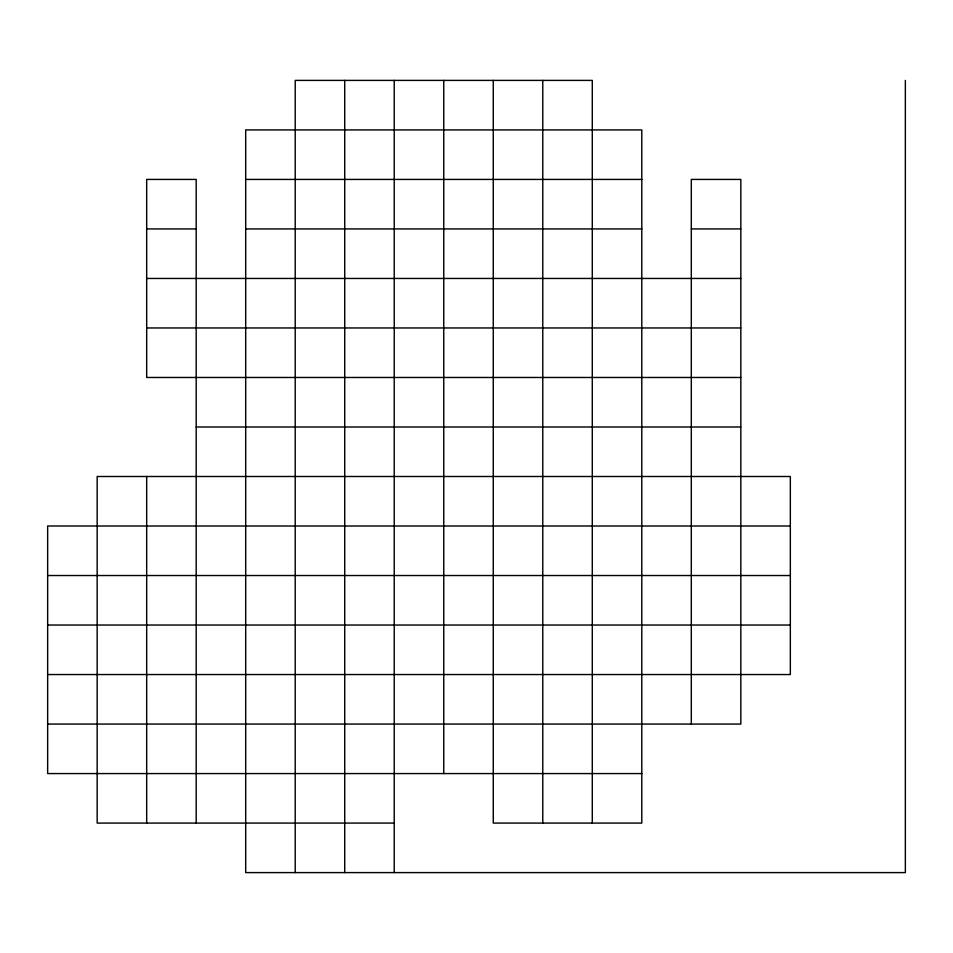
<?xml version="1.0" encoding="UTF-8"?>
<svg xmlns="http://www.w3.org/2000/svg" width="953" height="953" viewBox="0 0 953 953"><rect width="100%" height="100%" fill="white"/><g stroke="black" fill="none" stroke-linecap="round" stroke-linejoin="round"><path stroke-width="1.43" d="M245.695 179.426L641.798 179.426M146.679 228.934L196.187 228.934M245.695 228.934L641.798 228.934M691.306 228.934L740.826 228.934M146.679 278.455L740.826 278.455M146.679 327.963L740.826 327.963M740.826 377.471L146.679 377.471L146.679 179.426L196.187 179.426L196.187 823.082M196.187 426.992L740.826 426.992M790.335 526.008L47.65 526.008L47.65 773.574L641.798 773.574M47.65 575.529L790.335 575.529M47.65 625.037L790.335 625.037M47.65 674.545L790.335 674.545L790.335 476.5L97.158 476.5L97.158 823.082L394.232 823.082M47.65 724.066L740.826 724.066L740.826 179.426L691.306 179.426L691.306 724.066M905.35 80.397L905.35 872.603L245.695 872.603L245.695 129.918L641.798 129.918L641.798 823.082L493.261 823.082L493.261 80.397M592.289 823.082L592.289 80.397L295.216 80.397L295.216 872.603M542.769 80.397L542.769 823.082M443.753 80.397L443.753 773.574M394.232 80.397L394.232 872.603M344.724 80.397L344.724 872.603M146.679 476.5L146.679 823.082"/></g></svg>
